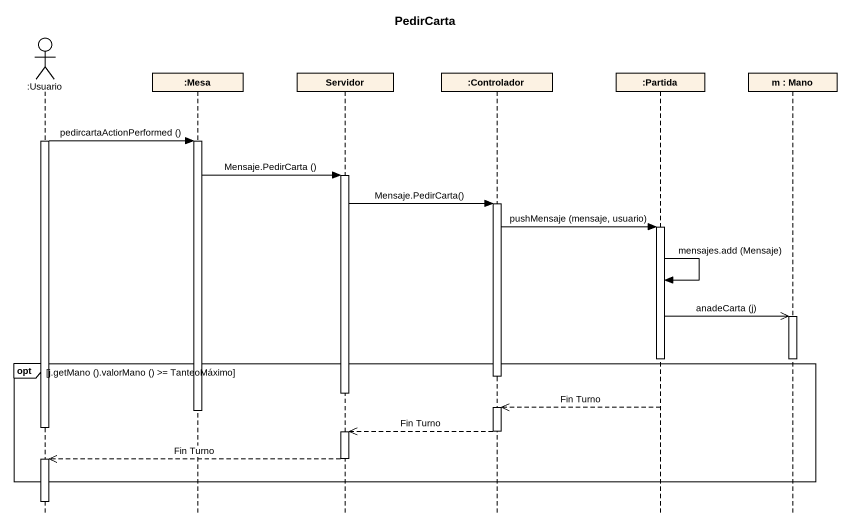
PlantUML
@startuml
title PedirCarta
hide footbox
actor ":Usuario" as Usuario
participant ":Mesa" as Mesa
participant Servidor
participant ":Controlador" as Controlador
participant ":Partida" as Partida
participant "m : Mano" as m

activate Usuario
Usuario -> Mesa : pedircartaActionPerformed ()
activate Mesa
Mesa -> Servidor : Mensaje.PedirCarta ()
activate Servidor
Servidor -> Controlador : Mensaje.PedirCarta()
activate Controlador
Controlador -> Partida : pushMensaje (mensaje, usuario)
activate Partida
Partida -> Partida : mensajes.add (Mensaje)
Partida ->> m : anadeCarta (j)
activate m
deactivate Partida
deactivate m
opt j.getMano ().valorMano () >= TanteoMáximo
  deactivate Controlador
  deactivate Servidor
  Partida -->> Controlador : Fin Turno
  activate Controlador
  deactivate Mesa
  deactivate Usuario
  Controlador -->> Servidor : Fin Turno
  deactivate Controlador
  activate Servidor
  Servidor -->> Usuario : Fin Turno
  deactivate Servidor
  activate Usuario
end
deactivate Usuario
@enduml
